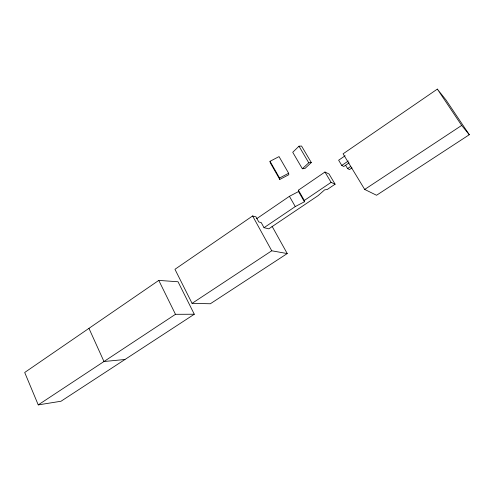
<?xml version="1.0" encoding="UTF-8"?>
<svg xmlns="http://www.w3.org/2000/svg" width="494" height="494" viewBox="0 0 494 494"><rect width="100%" height="100%" fill="white"/><g stroke="black" fill="none" stroke-linecap="round" stroke-linejoin="round"><path stroke-width="0.74" d="M298.994 146.199L292.738 152.282L302.359 168.763L304.915 168.528L311.3 162.557L301.562 146.045L298.994 146.199L308.75 162.779L311.3 162.557M302.359 168.763L308.75 162.779M158.772 280.407L24.7 372.476L38.242 404.895L61.003 401.245L194.296 314.233L178.025 281.759L158.772 280.407L175.487 314.314L194.296 314.233M264.031 227.685L295.27 206.572L304.421 201.787L298.524 191.555L298.401 190.178L324.959 172.023L329.035 173.993L335.105 184.194L327.195 189.523L324.669 189.838L318.074 195.661L268.804 228.833L264.031 227.685L261.221 222.584L258.77 221.96L255.954 216.854L252.613 215.964L174.956 269.292L192.073 303.365L210.339 303.761L287.23 253.564L272.052 226.246M437.338 89.105L343.089 153.825L364.696 189.437L376.551 195.26L469.3 134.714L446.02 100.01L437.338 89.105L461.68 125.427L469.3 134.714M345.133 155.771L338.637 160.223L341.78 165.434L343.744 166.49L349.054 162.884M256.676 218.7L289.416 196.316L298.524 191.555M341.78 165.434L348.301 160.988M345.664 165.367L347.597 168.559L350.771 166.41M352.006 167.867L349.48 169.572L347.597 168.559M304.421 201.787L304.323 200.453L331.097 182.36L335.105 184.194M38.242 404.895L175.487 314.314M192.073 303.365L271.743 250.785L287.23 253.564M364.696 189.437L461.68 125.427M270.02 161.31L279.042 156.598L288.644 173.258L288.823 174.709L279.777 179.439L270.286 162.81L270.02 161.31L279.555 178.013L279.777 179.439M279.555 178.013L288.644 173.258M124.957 359.496L103.975 361.509L88.951 328.356M324.959 172.023L331.097 182.36M298.388 190.184L304.323 200.453M289.416 196.316L295.27 206.572M252.613 215.964L271.743 250.785"/></g></svg>
